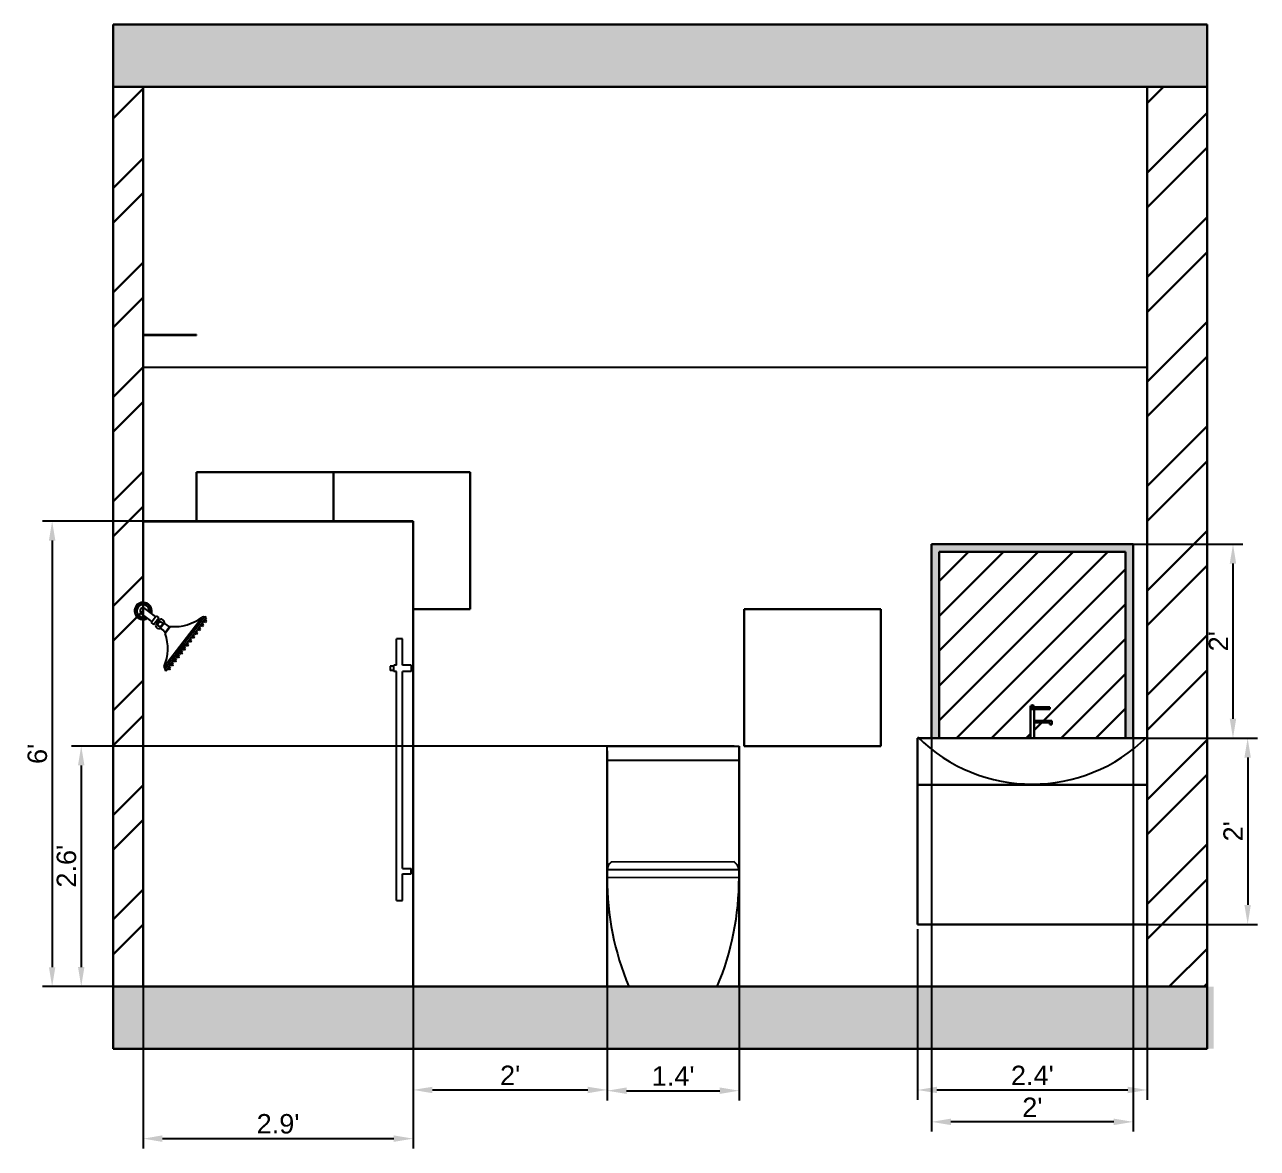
# Model space of a CAD drawing. Header units: millimetres. Extents: x 2258 to 5600, y 711 to 2563.
# Drawn here: x 4722.9 to 4881.8, y 840.2 to 985.1 of the extents above; entities that cross this region are included whole.
import ezdxf

# ---------------------------------------------------------------- set-up
doc = ezdxf.new("R2010")
doc.units = ezdxf.units.MM
doc.header["$XCLIPFRAME"] = 2
doc.layers.add('Edges', color=7, linetype='Continuous')
doc.layers.add('sanit acces', color=4, linetype='Continuous')
doc.layers.add('HAT', color=8, linetype='Continuous', lineweight=18)
doc.styles.get("Standard").update_dxf_attribs({"font": 'arial.ttf'})
doc.dimstyles.new('ISO-25', dxfattribs={"dimtxt": 2.5, "dimasz": 2.5, "dimexe": 1.25, "dimexo": 0.625, "dimtad": 1, "dimtxsty": 'Standard', "dimcen": 2.5, "dimadec": 0, "dimazin": 0, "dimtfac": 1, "dimtmove": 0, "dimatfit": 3, "dimfxl": 1, "dimarcsym": 0})
picture_1 = doc.add_image_def('image2.jpg', size_in_pixel=(1350, 1350))

# ---------------------------------------------------------------- blocks, each defined once
blk = doc.blocks.new('PP3UU (front)')
at = {"color": 0}
for p, q in [((-10.5, -45.5), (-10.5, 0)), ((-10.5, -45.5), (-10.5, -35.5)), ((10.5, -45.5), (10.5, 0)), ((10.5, -45.5), (10.5, -36.3)), ((-14.5, -45.5), (14.5, -45.5)), ((-14.5, -45.5), (-14.5, -56.5)), ((-14.5, -56.5), (14.5, -56.5)), ((14.5, -64), (-14.5, -64)), ((12.5, -82), (-12.5, -82)), ((-12.5, -82), (-12.5, -83)), ((12.5, -83), (-12.5, -83)), ((-4, -56.5), (-2.5, -62.1)), ((-2.5, -62.1), (2.5, -62.1)), ((4, -56.5), (2.5, -62.1)), ((12.5, -82), (12.5, -83)), ((14.5, -45.5), (14.5, -56.5)), ((15.4, -107), (-15.4, -107)), ((13.4, -105), (-13.4, -105)), ((-13.4, -105), (-13.4, -107)), ((13.4, -105), (13.4, -107)), ((-115, -185.9), (115, -185.9)), ((-111.4, -179.9), (0, -179.9)), ((-108.5, -185.9), (-108.5, -187.9)), ((-108.5, -187.9), (-95.5, -187.9)), ((-106.7, -172.9), (106.7, -172.9)), ((-105, -193.9), (-106.5, -187.9)), ((-102, -193.9), (-105, -193.9)), ((-102, -193.9), (-99, -193.9)), ((-99, -193.9), (-97.5, -187.9)), ((-95.5, -185.9), (-95.5, -187.9)), ((-91.5, -185.9), (-91.5, -187.9)), ((-91.5, -187.9), (-78.5, -187.9)), ((-88, -193.9), (-89.5, -187.9)), ((-85, -193.9), (-88, -193.9)), ((-85, -193.9), (-82, -193.9)), ((-82, -193.9), (-80.5, -187.9)), ((-78.5, -185.9), (-78.5, -187.9)), ((-74.5, -185.9), (-74.5, -187.9)), ((-74.5, -187.9), (-61.5, -187.9)), ((-71, -193.9), (-72.5, -187.9)), ((-68, -193.9), (-71, -193.9)), ((-68, -193.9), (-65, -193.9)), ((-65, -193.9), (-63.5, -187.9)), ((-61.5, -185.9), (-61.5, -187.9)), ((-57.5, -185.9), (-57.5, -187.9)), ((-57.5, -187.9), (-44.5, -187.9)), ((-54, -193.9), (-55.5, -187.9)), ((-51, -193.9), (-54, -193.9)), ((-51, -193.9), (-48, -193.9)), ((-48, -193.9), (-46.5, -187.9)), ((-44.5, -185.9), (-44.5, -187.9)), ((-40.5, -185.9), (-40.5, -187.9)), ((-40.5, -187.9), (-27.5, -187.9)), ((-37, -193.9), (-38.5, -187.9)), ((-34, -193.9), (-37, -193.9)), ((-34, -193.9), (-31, -193.9)), ((-31, -193.9), (-29.5, -187.9)), ((-27.5, -185.9), (-27.5, -187.9)), ((-23.5, -185.9), (-23.5, -187.9)), ((-23.5, -187.9), (-10.5, -187.9)), ((-20, -193.9), (-21.5, -187.9)), ((-17, -193.9), (-20, -193.9)), ((-17, -193.9), (-14, -193.9)), ((-14, -193.9), (-12.5, -187.9)), ((-10.5, -185.9), (-10.5, -187.9)), ((-6.5, -185.9), (-6.5, -187.9)), ((-6.5, -187.9), (6.5, -187.9)), ((-3, -193.9), (-4.5, -187.9)), ((0, -193.9), (-3, -193.9)), ((111.4, -179.9), (0, -179.9)), ((0, -193.9), (3, -193.9)), ((3, -193.9), (4.5, -187.9)), ((6.5, -185.9), (6.5, -187.9)), ((10.5, -185.9), (10.5, -187.9)), ((23.5, -187.9), (10.5, -187.9)), ((14, -193.9), (12.5, -187.9)), ((17, -193.9), (14, -193.9)), ((17, -193.9), (20, -193.9)), ((20, -193.9), (21.5, -187.9)), ((23.5, -185.9), (23.5, -187.9)), ((27.5, -185.9), (27.5, -187.9)), ((40.5, -187.9), (27.5, -187.9)), ((31, -193.9), (29.5, -187.9)), ((34, -193.9), (31, -193.9)), ((34, -193.9), (37, -193.9)), ((37, -193.9), (38.5, -187.9)), ((40.5, -185.9), (40.5, -187.9)), ((44.5, -185.9), (44.5, -187.9)), ((57.5, -187.9), (44.5, -187.9)), ((48, -193.9), (46.5, -187.9)), ((51, -193.9), (48, -193.9)), ((51, -193.9), (54, -193.9)), ((54, -193.9), (55.5, -187.9)), ((57.5, -185.9), (57.5, -187.9)), ((61.5, -185.9), (61.5, -187.9)), ((74.5, -187.9), (61.5, -187.9)), ((65, -193.9), (63.5, -187.9)), ((68, -193.9), (65, -193.9)), ((68, -193.9), (71, -193.9)), ((71, -193.9), (72.5, -187.9)), ((74.5, -185.9), (74.5, -187.9)), ((78.5, -185.9), (78.5, -187.9)), ((91.5, -187.9), (78.5, -187.9)), ((82, -193.9), (80.5, -187.9)), ((85, -193.9), (82, -193.9)), ((85, -193.9), (88, -193.9)), ((88, -193.9), (89.5, -187.9)), ((91.5, -185.9), (91.5, -187.9)), ((95.5, -185.9), (95.5, -187.9)), ((108.5, -187.9), (95.5, -187.9)), ((99, -193.9), (97.5, -187.9)), ((102, -193.9), (99, -193.9)), ((102, -193.9), (105, -193.9)), ((105, -193.9), (106.5, -187.9)), ((108.5, -185.9), (108.5, -187.9))]:
    blk.add_line(p, q, dxfattribs=at)
for centre, radius, start, end in [((0, 0), 29.5, 290.8378, 249.1622), ((0, 0), 27.4, 292.5424, 247.4576), ((0, 0), 21.5, 299.1988, 240.8012), ((0, 0), 10.5, 0, 180), ((-3.9, -72), 13.3, 143.2974, 229.383), ((-35.4, -93.1), 25, 331.504, 23.701), ((-2.3, -66.9), 4.8, 92.5034, 143.2201), ((2.3, -66.9), 4.8, 36.7799, 87.4966), ((35.4, -93.1), 25, 156.299, 208.496), ((3.9, -72), 13.3, 310.617, 36.7026), ((-145.9, -22.5), 155.5, 284.6186, 327.0495), ((145.9, -22.5), 155.5, 212.9505, 255.3814), ((-109.3, -185.3), 5.7, 110.748, 186.7349), ((-104.5, -179.4), 6.87, 108.2495, 184.0084), ((104.5, -179.4), 6.87, 355.9916, 71.7505), ((109.3, -185.3), 5.7, 353.2651, 69.252)]:
    blk.add_arc(centre, radius, start, end, dxfattribs=at)
blk.add_ellipse((0, -73.6), major_axis=(8.78, 0), ratio=0.779002, dxfattribs=at)
blk = doc.blocks.new('*D228')
at = {"layer": 'Defpoints', "color": 0, "transparency": 16777216}
for p in [(4738.18, 921.09), (4772.98, 921.09), (4772.98, 841.49)]:
    blk.add_point(p, dxfattribs=at)
at = {"layer": 'HAT', "color": 0, "linetype": 'Continuous', "lineweight": -2, "transparency": 16777216}
for p, q in [((4738.18, 920.46), (4738.18, 840.24)), ((4772.98, 920.46), (4772.98, 840.24)), ((4740.68, 841.49), (4770.48, 841.49))]:
    blk.add_line(p, q, dxfattribs=at)
at = {"layer": 'HAT', "color": 0, "transparency": 16777216}
for points in [[(4740.68, 841.91), (4740.68, 841.07), (4738.18, 841.49)], [(4770.48, 841.91), (4770.48, 841.07), (4772.98, 841.49)]]:
    blk.add_solid(points, dxfattribs=at)
at = {"layer": 'HAT', "color": 0, "lineweight": 30, "transparency": 16777216, "insert": (4755.58, 843.39), "char_height": 2.5, "attachment_point": 5}
blk.add_mtext("2.9'", dxfattribs=at)
blk = doc.blocks.new('*D229')
at = {"layer": 'Defpoints', "color": 0, "transparency": 16777216}
for p in [(4772.98, 921.09), (4726.46, 861.09), (4772.98, 861.09)]:
    blk.add_point(p, dxfattribs=at)
at = {"layer": 'HAT', "color": 0, "linetype": 'Continuous', "lineweight": -2, "transparency": 16777216}
for p, q in [((4772.36, 921.09), (4725.21, 921.09)), ((4726.46, 918.59), (4726.46, 863.59)), ((4772.36, 861.09), (4725.21, 861.09))]:
    blk.add_line(p, q, dxfattribs=at)
at = {"layer": 'HAT', "color": 0, "transparency": 16777216}
for points in [[(4726.04, 918.59), (4726.87, 918.59), (4726.46, 921.09)], [(4726.04, 863.59), (4726.87, 863.59), (4726.46, 861.09)]]:
    blk.add_solid(points, dxfattribs=at)
at = {"layer": 'HAT', "color": 0, "lineweight": 30, "transparency": 16777216, "insert": (4724.56, 891.09), "char_height": 2.5, "attachment_point": 5, "rotation": 90}
blk.add_mtext("6'", dxfattribs=at)
blk = doc.blocks.new('*D230')
at = {"layer": 'Defpoints', "color": 0, "transparency": 16777216}
for p in [(4772.98, 861.09), (4798, 861.1), (4798, 847.77)]:
    blk.add_point(p, dxfattribs=at)
at = {"layer": 'HAT', "color": 0, "linetype": 'Continuous', "lineweight": -2, "transparency": 16777216}
for p, q in [((4772.98, 860.46), (4772.98, 846.52)), ((4798, 860.48), (4798, 846.52)), ((4775.48, 847.77), (4795.5, 847.77))]:
    blk.add_line(p, q, dxfattribs=at)
at = {"layer": 'HAT', "color": 0, "transparency": 16777216}
for points in [[(4775.48, 848.18), (4775.48, 847.35), (4772.98, 847.77)], [(4795.5, 848.18), (4795.5, 847.35), (4798, 847.77)]]:
    blk.add_solid(points, dxfattribs=at)
at = {"layer": 'HAT', "color": 0, "lineweight": 30, "transparency": 16777216, "insert": (4785.49, 849.65), "char_height": 2.5, "attachment_point": 5}
blk.add_mtext("2'", dxfattribs=at)
blk = doc.blocks.new('*D231')
at = {"layer": 'Defpoints', "color": 0, "transparency": 16777216}
for p in [(4815, 892.1), (4730.21, 861.11), (4815, 861.11)]:
    blk.add_point(p, dxfattribs=at)
at = {"layer": 'HAT', "color": 0, "linetype": 'Continuous', "lineweight": -2, "transparency": 16777216}
for p, q in [((4814.37, 892.1), (4728.96, 892.1)), ((4730.21, 889.6), (4730.21, 863.61)), ((4814.37, 861.11), (4728.96, 861.11))]:
    blk.add_line(p, q, dxfattribs=at)
at = {"layer": 'HAT', "color": 0, "transparency": 16777216}
for points in [[(4729.79, 889.6), (4730.62, 889.6), (4730.21, 892.1)], [(4729.79, 863.61), (4730.62, 863.61), (4730.21, 861.11)]]:
    blk.add_solid(points, dxfattribs=at)
at = {"layer": 'HAT', "color": 0, "lineweight": 30, "transparency": 16777216, "insert": (4728.31, 876.61), "char_height": 2.5, "attachment_point": 5, "rotation": 90}
blk.add_mtext("2.6'", dxfattribs=at)
blk = doc.blocks.new('*D232')
at = {"layer": 'Defpoints', "color": 0, "transparency": 16777216}
for p in [(4838, 869.11), (4867.6, 869.11), (4867.6, 847.76)]:
    blk.add_point(p, dxfattribs=at)
at = {"layer": 'HAT', "color": 0, "linetype": 'Continuous', "lineweight": -2, "transparency": 16777216}
for p, q in [((4838, 868.49), (4838, 846.51)), ((4867.6, 868.49), (4867.6, 846.51)), ((4840.5, 847.76), (4865.1, 847.76))]:
    blk.add_line(p, q, dxfattribs=at)
at = {"layer": 'HAT', "color": 0, "transparency": 16777216}
for points in [[(4840.5, 848.18), (4840.5, 847.35), (4838, 847.76)], [(4865.1, 848.18), (4865.1, 847.35), (4867.6, 847.76)]]:
    blk.add_solid(points, dxfattribs=at)
at = {"layer": 'HAT', "color": 0, "lineweight": 30, "transparency": 16777216, "insert": (4852.8, 849.64), "char_height": 2.5, "attachment_point": 5}
blk.add_mtext("2.4'", dxfattribs=at)
blk = doc.blocks.new('*D233')
at = {"layer": 'Defpoints', "color": 0, "transparency": 16777216}
for p in [(4838, 893.11), (4838, 869.11), (4880.55, 869.11)]:
    blk.add_point(p, dxfattribs=at)
at = {"layer": 'HAT', "color": 0, "linetype": 'Continuous', "lineweight": -2, "transparency": 16777216}
for p, q in [((4838.62, 893.11), (4881.8, 893.11)), ((4880.55, 890.61), (4880.55, 871.61)), ((4838.62, 869.11), (4881.8, 869.11))]:
    blk.add_line(p, q, dxfattribs=at)
at = {"layer": 'HAT', "color": 0, "transparency": 16777216}
for points in [[(4880.13, 890.61), (4880.96, 890.61), (4880.55, 893.11)], [(4880.13, 871.61), (4880.96, 871.61), (4880.55, 869.11)]]:
    blk.add_solid(points, dxfattribs=at)
at = {"layer": 'HAT', "color": 0, "lineweight": 30, "transparency": 16777216, "insert": (4878.67, 881.11), "char_height": 2.5, "attachment_point": 5, "rotation": 90}
blk.add_mtext("2'", dxfattribs=at)
blk = doc.blocks.new('*D234')
at = {"layer": 'Defpoints', "color": 0, "transparency": 16777216}
for p in [(4839.8, 918.11), (4865.8, 918.11), (4839.8, 843.65)]:
    blk.add_point(p, dxfattribs=at)
at = {"layer": 'HAT', "color": 0, "linetype": 'Continuous', "lineweight": -2, "transparency": 16777216}
for p, q in [((4839.8, 917.49), (4839.8, 842.4)), ((4865.8, 917.49), (4865.8, 842.4)), ((4863.3, 843.65), (4842.3, 843.65))]:
    blk.add_line(p, q, dxfattribs=at)
at = {"layer": 'HAT', "color": 0, "transparency": 16777216}
for points in [[(4842.3, 844.07), (4842.3, 843.24), (4839.8, 843.65)], [(4863.3, 844.07), (4863.3, 843.24), (4865.8, 843.65)]]:
    blk.add_solid(points, dxfattribs=at)
at = {"layer": 'HAT', "color": 0, "lineweight": 30, "transparency": 16777216, "insert": (4852.8, 845.53), "char_height": 2.5, "attachment_point": 5}
blk.add_mtext("2'", dxfattribs=at)
blk = doc.blocks.new('*D235')
at = {"layer": 'Defpoints', "color": 0, "transparency": 16777216}
for p in [(4839.8, 918.11), (4878.66, 918.11), (4839.8, 893.11)]:
    blk.add_point(p, dxfattribs=at)
at = {"layer": 'HAT', "color": 0, "linetype": 'Continuous', "lineweight": -2, "transparency": 16777216}
for p, q in [((4840.42, 918.11), (4879.91, 918.11)), ((4878.66, 895.61), (4878.66, 915.61)), ((4840.42, 893.11), (4879.91, 893.11))]:
    blk.add_line(p, q, dxfattribs=at)
at = {"layer": 'HAT', "color": 0, "transparency": 16777216}
for points in [[(4878.24, 915.61), (4879.07, 915.61), (4878.66, 918.11)], [(4878.24, 895.61), (4879.07, 895.61), (4878.66, 893.11)]]:
    blk.add_solid(points, dxfattribs=at)
at = {"layer": 'HAT', "color": 0, "lineweight": 30, "transparency": 16777216, "insert": (4876.78, 905.61), "char_height": 2.5, "attachment_point": 5, "rotation": 90}
blk.add_mtext("2'", dxfattribs=at)
blk = doc.blocks.new('*D236')
at = {"layer": 'Defpoints', "color": 0, "transparency": 16777216}
for p in [(4798, 892.1), (4815, 892.1), (4815, 847.67)]:
    blk.add_point(p, dxfattribs=at)
at = {"layer": 'HAT', "color": 0, "linetype": 'Continuous', "lineweight": -2, "transparency": 16777216}
for p, q in [((4798, 891.48), (4798, 846.42)), ((4815, 891.48), (4815, 846.42)), ((4800.5, 847.67), (4812.5, 847.67))]:
    blk.add_line(p, q, dxfattribs=at)
at = {"layer": 'HAT', "color": 0, "transparency": 16777216}
for points in [[(4800.5, 848.09), (4800.5, 847.25), (4798, 847.67)], [(4812.5, 848.09), (4812.5, 847.25), (4815, 847.67)]]:
    blk.add_solid(points, dxfattribs=at)
at = {"layer": 'HAT', "color": 0, "lineweight": 30, "transparency": 16777216, "insert": (4806.5, 849.55), "char_height": 2.5, "attachment_point": 5}
blk.add_mtext("1.4'", dxfattribs=at)

msp = doc.modelspace()

# ---------------------------------------------------------------- hatches: boundary and pattern name
at = {"true_color": 0x000000, "transparency": 33554687}
h = msp.add_hatch(dxfattribs=at)
h.set_pattern_fill('AR-CONC', color=18, scale=0.04)
h.set_pattern_definition([(50, (1749.688, -48.807), (7.287387, -0.637563), [0.762, -8.382]), (355, (1749.688, -48.807), (-1.409737, 7.642274), [0.6096, -6.705623]), (100.45144, (1750.295, -48.86), (5.87765, 7.00471), [0.6476, -7.12361]), (46.1842, (1749.688, -46.775), (10.843162, -1.681693), [1.143, -12.573]), (96.63556, (1750.591, -46.915), (9.496165, 9.897045), [0.9714, -10.685424]), (351.18415, (1749.688, -46.775), (9.496165, 9.897045), [0.9144, -10.05839]), (21, (1750.704, -47.283), (6.064576, -4.090608), [0.762, -8.382]), (326, (1750.704, -47.283), (2.472081, 7.367519), [0.6096, -6.7056]), (71.45144, (1751.209, -47.624), (8.536657, 3.276911), [0.6476, -7.123598]), (37.5, (1749.6878, -48.8071), (0.1235441, 3.3822016), [0, -6.62432, 0, -6.8072, 0, -6.731]), (7.5, (1749.6878, -48.807), (2.6727865, 4.007223), [0, -3.88112, 0, -6.47192, 0, -2.5654]), (327.5, (1747.422, -48.807), (5.4236238, -0.2291498), [0, -2.54, 0, -7.9248, 0, -10.5156]), (317.5, (1746.406, -48.807), (5.925167, 1.0170596), [0, -3.302, 0, -5.26288, 0, -7.4676])])
h.paths.add_polyline_path([(4876.149, 861.085), (4742.046, 861.085), (4734.321, 861.085), (4734.321, 853.085), (4876.149, 853.085)])
h.paths.add_polyline_path([(4875.327, 985.085), (4734.321, 985.085), (4734.321, 977.085), (4875.327, 977.085)])
at = {"layer": 'HAT', "lineweight": 30, "true_color": 0x000000}
h = msp.add_hatch(dxfattribs=at)
h.set_pattern_fill('ANSI32', color=18)
h.set_pattern_definition([(45, (2570.343, 554.599), (-6.735192, 6.735192), []), (45, (2574.833, 554.599), (-6.735192, 6.735192), [])])
h.paths.add_polyline_path([(4875.327, 977.085), (4867.599, 977.085), (4867.599, 861.085), (4875.327, 861.085)])
h = msp.add_hatch(color=18, dxfattribs=at)
h.dxf.hatch_style = 1
h.paths.add_polyline_path([(4840.798, 917.111), (4864.799, 917.111), (4864.799, 893.111), (4865.799, 893.111), (4865.799, 909.747), (4865.799, 918.111), (4850.936, 918.111), (4839.798, 918.111), (4839.798, 909.747), (4839.798, 893.111), (4840.798, 893.111)])
at = {"layer": 'HAT', "lineweight": 30}
h = msp.add_hatch(dxfattribs=at)
h.set_pattern_fill('ANSI31', color=4)
h.set_pattern_definition([(45, (2570.343, 362.5994), (-2.245064, 2.245064), [])])
h.paths.add_polyline_path([(4853.048, 897.111), (4853.048, 895.361), (4855.298, 895.361), (4855.298, 894.861), (4855.048, 894.861), (4855.048, 895.111), (4853.048, 895.111), (4853.048, 893.111), (4864.799, 893.111), (4864.799, 917.111), (4840.798, 917.111), (4840.798, 893.111), (4852.548, 893.111), (4852.548, 897.111, -1)])

# ---------------------------------------------------------------- linework, layer by layer
at = {"color": 15, "true_color": 0xa0522d}
msp.add_line((4738.184, 861.085), (4738.184, 940.935), dxfattribs=at)
at = {"color": 18, "true_color": 0x000000}
msp.add_line((4738.184, 940.935), (4867.599, 940.935), dxfattribs=at)
for p, q in [((4797.998, 861.1), (4797.998, 892.1)), ((4797.998, 892.1), (4814.998, 892.1)), ((4814.998, 892.1), (4814.998, 861.111)), ((4798.058, 890.291), (4814.998, 890.291)), ((4814.362, 877.152), (4798.52, 877.128)), ((4814.993, 876.153), (4797.998, 876.127)), ((4814.995, 875.153), (4797.984, 875.127))]:
    msp.add_line(p, q)
for centre, radius, start, end in [((4852.782, 908.22), 21.033, 225.27568, 314.72432), ((4799.168, 876.153), 1.17, 123.62857, 181.28348), ((4813.613, 875.98), 1.39, 7.1184, 57.40238), ((4834.225, 875.061), 36.241, 179.89525, 202.68339), ((4778.754, 875.086), 36.241, 337.31661, 0.10475)]:
    msp.add_arc(centre, radius, start, end)
at = {"layer": 'Edges'}
for p, q in [((4770.834, 902.504), (4770.834, 905.911)), ((4771.626, 905.911), (4770.834, 905.911)), ((4771.626, 902.504), (4771.626, 905.911)), ((4770.834, 902.504), (4770.496, 902.504)), ((4770.496, 902.391), (4770.496, 902.504)), ((4770.836, 902.504), (4770.834, 902.504)), ((4771.626, 902.504), (4771.625, 902.504)), ((4772.714, 902.504), (4771.626, 902.504)), ((4772.714, 902.504), (4772.714, 901.713)), ((4770.496, 902.391), (4770.021, 902.391)), ((4770.021, 902.391), (4770.021, 901.826)), ((4770.496, 901.826), (4770.021, 901.826)), ((4770.496, 901.826), (4770.496, 902.391)), ((4770.496, 901.713), (4770.496, 901.826)), ((4770.834, 901.714), (4770.496, 901.713)), ((4770.834, 872.175), (4770.834, 901.714)), ((4772.714, 901.713), (4771.626, 901.714)), ((4771.626, 876.314), (4771.626, 901.714)), ((4771.625, 876.314), (4771.626, 876.314)), ((4771.626, 876.314), (4772.714, 876.314)), ((4771.626, 872.175), (4771.626, 875.641)), ((4771.626, 875.641), (4772.714, 875.641)), ((4772.714, 875.641), (4772.714, 876.314)), ((4770.834, 872.175), (4771.626, 872.175))]:
    msp.add_line(p, q, dxfattribs=at)
at = {"layer": 'HAT', "color": 18, "lineweight": 30, "true_color": 0x000000}
for p, q in [((4734.321, 985.085), (4734.321, 853.085)), ((4734.321, 985.085), (4875.327, 985.085)), ((4734.321, 985.085), (4875.327, 985.085)), ((4734.321, 985.085), (4734.321, 977.085)), ((4875.327, 985.085), (4875.327, 853.085)), ((4875.327, 977.085), (4875.327, 985.085)), ((4875.327, 985.085), (4875.327, 977.085)), ((4734.321, 977.085), (4875.327, 977.085)), ((4734.321, 977.085), (4875.327, 977.085)), ((4738.184, 861.085), (4738.184, 977.085)), ((4867.599, 977.085), (4867.599, 861.085)), ((4738.184, 861.085), (4738.184, 945.085)), ((4738.184, 861.085), (4738.184, 921.085)), ((4738.184, 921.085), (4772.984, 921.085)), ((4738.184, 921.085), (4738.184, 861.111)), ((4772.984, 921.085), (4738.184, 921.085)), ((4738.184, 921.06), (4738.184, 861.085)), ((4772.984, 921.06), (4738.184, 921.06)), ((4772.984, 921.085), (4772.984, 861.085)), ((4772.984, 861.111), (4772.984, 921.085)), ((4772.984, 861.085), (4772.984, 921.06)), ((4839.798, 893.111), (4839.798, 918.111)), ((4865.799, 918.111), (4839.798, 918.111)), ((4840.798, 893.111), (4840.798, 917.111)), ((4840.798, 917.111), (4864.799, 917.111)), ((4864.799, 893.111), (4864.799, 917.111)), ((4865.799, 893.111), (4865.799, 918.111)), ((4852.548, 893.111), (4852.548, 897.111)), ((4852.548, 897.111), (4853.048, 897.111)), ((4852.548, 897.111), (4852.548, 896.861)), ((4852.548, 896.861), (4855.048, 896.861)), ((4853.048, 893.111), (4853.048, 897.111)), ((4853.048, 897.111), (4855.048, 897.111)), ((4855.048, 897.111), (4855.048, 896.861)), ((4853.048, 895.111), (4853.048, 895.361)), ((4853.048, 895.361), (4855.298, 895.361)), ((4853.048, 893.111), (4853.048, 895.111)), ((4853.048, 895.111), (4855.048, 895.111)), ((4855.048, 895.111), (4855.048, 894.861)), ((4855.048, 894.861), (4855.298, 894.861)), ((4855.298, 894.861), (4855.298, 895.361)), ((4837.998, 869.111), (4837.998, 893.111)), ((4837.998, 893.111), (4837.998, 887.111)), ((4837.998, 893.111), (4867.599, 893.111)), ((4840.798, 893.111), (4839.798, 893.111)), ((4840.798, 893.111), (4840.548, 893.111)), ((4840.798, 893.111), (4852.798, 893.111)), ((4852.798, 893.111), (4864.799, 893.111)), ((4814.998, 892.1), (4814.998, 861.111)), ((4837.998, 887.111), (4867.599, 887.111)), ((4837.998, 869.111), (4867.599, 869.111)), ((4734.321, 861.085), (4875.327, 861.085)), ((4734.321, 861.085), (4734.321, 853.085)), ((4875.327, 861.085), (4734.321, 861.085)), ((4738.184, 861.111), (4772.984, 861.111)), ((4738.184, 861.085), (4772.984, 861.085)), ((4875.327, 853.085), (4875.327, 861.085)), ((4734.321, 853.085), (4875.327, 853.085)), ((4734.321, 853.085), (4875.327, 853.085))]:
    msp.add_line(p, q, dxfattribs=at)
at = {"layer": 'HAT', "color": 18, "linetype": 'Continuous', "lineweight": 30, "true_color": 0x000000}
for p, q in [((4734.321, 972.993), (4738.184, 976.856)), ((4734.321, 964.013), (4738.184, 967.876)), ((4734.321, 959.523), (4738.184, 963.386)), ((4734.321, 950.542), (4738.184, 954.406)), ((4734.321, 946.052), (4738.184, 949.916)), ((4734.321, 937.072), (4738.184, 940.935)), ((4734.321, 932.582), (4738.184, 936.445)), ((4734.321, 923.602), (4738.184, 927.465)), ((4734.321, 919.112), (4738.184, 922.975)), ((4734.321, 910.131), (4738.184, 913.995)), ((4734.321, 905.641), (4738.184, 909.505)), ((4734.321, 896.661), (4738.184, 900.524)), ((4734.321, 892.171), (4738.184, 896.034)), ((4734.321, 883.191), (4738.184, 887.054)), ((4734.321, 878.7), (4738.184, 882.564)), ((4734.321, 869.72), (4738.184, 873.584)), ((4734.321, 865.23), (4738.184, 869.093))]:
    msp.add_line(p, q, dxfattribs=at)
at = {"layer": 'HAT', "color": 23, "lineweight": 30}
msp.add_line((4772.984, 861.085), (4797.984, 861.085), dxfattribs=at)
at = {"layer": 'HAT', "color": 18, "lineweight": 30, "true_color": 0x000000}
msp.add_arc((4852.798, 897.111), 0.25, 0, 180, dxfattribs=at)

# ---------------------------------------------------------------- block references
at = {"layer": 'sanit acces', "color": 152, "true_color": 0x2776bb, "xscale": 0.03763307139673636, "yscale": 0.03763307139673636, "zscale": 0.03763307139673636, "rotation": 52.47705811264787}
msp.add_blockref('PP3UU (front)', (4738.184, 909.505), dxfattribs=at)

# ---------------------------------------------------------------- dimensions: what is measured, and where the dimension line sits
at = {"layer": 'HAT', "color": 18, "lineweight": 30, "true_color": 0x000000}
dim = msp.add_linear_dim(base=(4726.457, 861.085), p1=(4772.984, 921.085), p2=(4772.984, 861.085), angle=90, text="6'", dimstyle='ISO-25', dxfattribs=at)
dim.commit()
dim.dimension.update_dxf_attribs({"geometry": '*D229', "text_midpoint": (4724.556, 891.085)})
dim = msp.add_linear_dim(base=(4772.984, 841.488), p1=(4738.184, 921.085), p2=(4772.984, 921.085), text="2.9'", dimstyle='ISO-25', dxfattribs=at)
dim.commit()
dim.dimension.update_dxf_attribs({"geometry": '*D228', "text_midpoint": (4755.584, 843.39)})
for base, p1, p2, text, picture, middle in [((4839.798, 843.654), (4865.799, 918.111), (4839.798, 918.111), "2'", '*D234', (4852.799, 843.654)), ((4814.998, 847.671), (4797.998, 892.1), (4814.998, 892.1), "1.4'", '*D236', (4806.498, 847.671)), ((4867.599, 847.765), (4837.998, 869.111), (4867.599, 869.111), "2.4'", '*D232', (4852.799, 847.765)), ((4797.998, 847.767), (4772.984, 861.085), (4797.998, 861.1), "2'", '*D230', (4785.491, 847.767))]:
    dim = msp.add_linear_dim(base=base, p1=p1, p2=p2, text=text, dimstyle='ISO-25', dxfattribs=at)
    dim.commit()
    dim.dimension.update_dxf_attribs({"geometry": picture, "text_midpoint": middle, "dimtype": 160})
for base, p1, p2, text, picture, middle in [((4878.656, 918.111), (4839.798, 893.111), (4839.798, 918.111), "2'", '*D235', (4878.656, 905.611)), ((4880.547, 869.111), (4837.998, 893.111), (4837.998, 869.111), "2'", '*D233', (4880.547, 881.111)), ((4730.207, 861.111), (4814.998, 892.1), (4814.998, 861.111), "2.6'", '*D231', (4730.207, 876.606))]:
    dim = msp.add_linear_dim(base=base, p1=p1, p2=p2, angle=90, text=text, dimstyle='ISO-25', dxfattribs=at)
    dim.commit()
    dim.dimension.update_dxf_attribs({"geometry": picture, "text_midpoint": middle, "dimtype": 160})

# ---------------------------------------------------------------- pictures from other files: only their frames are drawn
at = {"layer": 'HAT', "color": 7, "lineweight": 30, "true_color": 0xffffff}
image = msp.add_image(picture_1, insert=(4727.414, 945.039), size_in_units=(17.646, 17.646), dxfattribs=at)
image.set_boundary_path([(823.52, 1349.5), (1349.5, 1349.5), (1349.5, 1345.95), (823.52, 1345.95), (823.52, 1349.5)])
image.dxf.flags = 15
image = msp.add_image(picture_1, insert=(4745.06, 909.747), size_in_units=(17.646, 17.646), dxfattribs=at)
image.set_boundary_path([(1349.5, 482.05), (1349.5, -0.5), (-0.5, -0.5), (-0.5, 482.05), (1349.5, 482.05)])
image.dxf.flags = 15
image = msp.add_image(picture_1, insert=(4762.706, 909.747), size_in_units=(17.646, 17.646), dxfattribs=at)
image.set_boundary_path([(785.86, 1349.5), (1349.5, 1349.5), (1349.5, -0.5), (-0.5, -0.5), (-0.5, 482.05), (785.86, 482.05), (785.86, 1349.5)])
image.dxf.flags = 15
image = msp.add_image(picture_1, insert=(4815.644, 892.1), size_in_units=(17.646, 17.646), dxfattribs=at)
image.dxf.flags = 15

doc.saveas('drawing.dxf')
